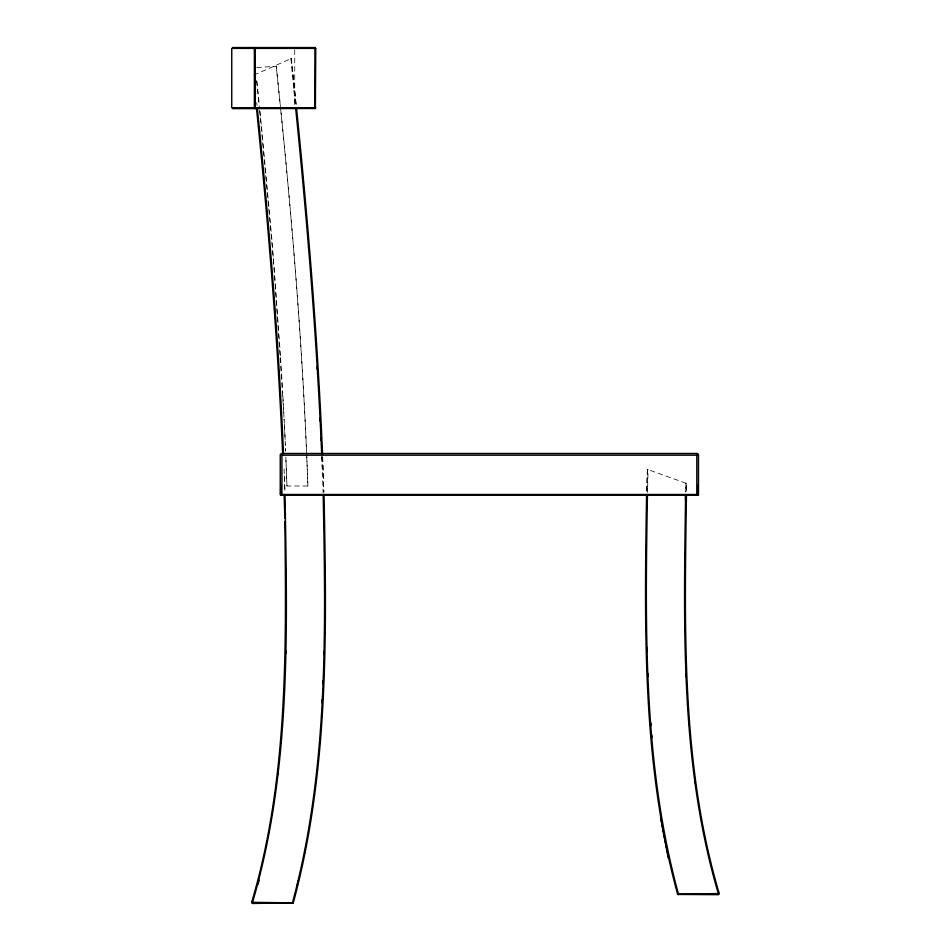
<?xml version="1.0" encoding="UTF-8"?>
<svg xmlns="http://www.w3.org/2000/svg" width="951" height="951" viewBox="0 0 951 951"><rect width="100%" height="100%" fill="white"/><g stroke="black" fill="none" stroke-linecap="round" stroke-linejoin="round"><path stroke-width="0.71" stroke-dasharray="4.75 3.57" d="M685.944 483.465L685.695 491.81M647.488 492.44L647.667 486.448M685.683 491.94L685.944 483.191M647.393 469.402L646.68 492.784L647.393 469.402L686.777 483.488L686.539 492.154L686.717 483.465M647.655 486.757L648.083 469.651M290.935 58.7L293.883 90.666M290.554 58.879L291.327 58.522L296.32 106.298M253.869 75.07L291.303 58.534M256.687 67.64L276.242 66.213C291.018 205.785 303.048 345.724 307.898 486.02L286.976 486.02L285.823 456.944L286.976 486.02M291.327 58.522L296.189 105.252M256.758 80.787L259.314 105.454M256.734 102.565L257.032 105.43M276.242 66.213L280.593 108.39M280.747 109.852C292.361 224.757 301.895 339.923 306.674 455.327M293.835 90.262L295.44 105.965M259.908 111.255L261.382 125.77M256.711 80.966L259.492 108.889M259.635 110.352L260.217 116.236M260.372 117.698L273.971 265.139L284.004 416.241M261.525 127.22L271.748 238.035L280.486 355.947M280.569 357.433L282.756 392.989M282.911 395.901L284.016 417.703M322.579 456.789L323.922 491.726M321.771 455.814L323.114 492.725M285.193 440.955L285.633 451.131L285.3 443.867M322.651 457.134L323.851 492.249M321.818 456.967L322.234 466.965M306.733 456.789L307.898 486.02M284.099 468.914L284.931 492.523M284.385 475.904L284.896 491.441M294.727 49.868L294.727 106.298M285.134 439.505L284.087 419.153L285.134 439.505"/><path stroke-width="1.43" d="M324.018 494.591C326.704 630.965 329.212 770.096 293.288 902.856L252.455 903.45L252.455 902.618C291.184 770.845 287.345 631.452 285.027 495.471M678.384 894.546L678.384 893.845C643.031 764.319 645.206 628.421 647.417 495.293M686.432 495.043C684.577 628.147 681.011 764.652 719.218 893.583L718.421 894.677L678.384 894.439M718.421 894.439L718.421 893.845C680.143 764.675 683.733 627.945 685.612 494.591L685.445 500.155M646.205 563.277L646.205 598.203M323.887 654.502L323.958 651.578M285.704 653.729L285.787 650.841M646.561 495.697C644.481 628.742 642.08 764.687 677.587 894.083L678.265 894.677M322.829 683.698L322.96 680.773M321.913 702.67L322.08 699.746M280.807 743.373L281.056 740.437M232.579 47.55L314.912 47.55L315.732 48.382L315.363 108.485L232.579 108.628M277.823 774.173L278.156 771.237M304.653 852.797L305.259 850.016M284.884 521.291C286.215 648.677 288.272 779.059 251.658 902.344L252.455 903.45M297.306 884.727L298.424 880.602M257.899 884.406L259.159 880.198M314.947 108.604L314.947 47.562M280.735 484.867L280.616 495.293L281.924 494.484L696.81 494.484L696.81 453.496L281.924 453.496A1.213 0.856 0 0 0 281.484 453.556L280.486 454.305A3.138 2.223 0 0 0 280.248 455.172L280.248 494.484L281.08 495.316M696.81 494.484L695.454 495.305M280.616 495.293L698.153 495.15A1.819 1.117 18 0 0 698.319 494.984M697.725 495.316L697.998 485.283M719.218 893.583L677.599 894.083M315.732 48.382L231.747 48.382L231.747 107.784L315.732 107.784M281.924 455.172L698.486 455.172L698.486 494.484A2.461 1.426 5.5 0 1 698.438 494.805M293.277 902.856L251.658 902.344M668.291 858.218L660.493 817.111M694.658 780.224L694.991 782.851M256.52 108.569C268.218 223.544 277.728 338.77 282.685 454.245M296.474 107.736C308.136 222.986 317.67 338.497 322.532 454.233M295.642 108.022C307.316 223.128 316.814 338.497 321.7 454.102M257.329 108.295C269.026 223.342 278.572 338.639 283.517 454.186M651.697 734.992L651.922 737.691M308.552 247.391L308.778 250.256M650.769 722.855L650.971 725.554M688.952 721.69L689.166 724.579M317.147 366.432L317.325 369.392M320.035 418.143L320.178 421.091M320.974 437.353L321.117 440.301M686.182 673.914L686.313 676.815M647.976 673.641L648.083 676.553M647.037 647.465L647.179 651.827M284.183 495.709L284.825 518.45M323.209 495.542C325.848 631.5 328.333 770.286 292.492 902.618L292.492 903.438M281.924 453.496L281.924 494.484M696.81 453.496A1.676 1.676 0 0 1 698.486 455.172M698.45 494.698A2.187 1.272 7.7 0 1 698.236 495.031M255.355 92.936L255.189 108.628L254.369 107.784L254.369 48.382L255.189 47.55L255.355 92.936"/></g></svg>
